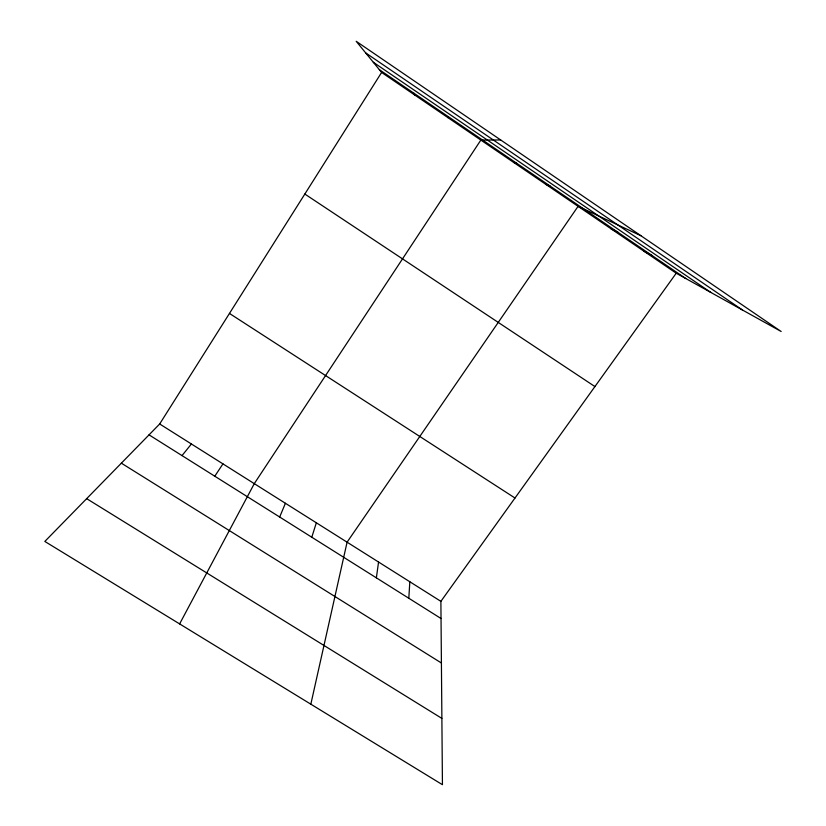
<?xml version="1.0" encoding="UTF-8"?>
<svg xmlns="http://www.w3.org/2000/svg" width="826" height="826" viewBox="0 0 826 826"><rect width="100%" height="100%" fill="white"/><g stroke="black" fill="none" stroke-linecap="round" stroke-linejoin="round"><path stroke-width="1.24" d="M408.808 598.241L409.83 581.752M376.367 577.839L378.556 562.031M310.834 704.186L347.085 542.176L578.086 206.335L640.914 235.73M311.794 537.22L316.348 522.786M279.673 517.024L285.414 503.271M448.002 117.684L448.456 116.755M179.624 623.909L254.284 483.644L480.856 140.069L500.67 139.966M676.226 273.21L440.888 601.349L442.437 784.7L44.831 541.443L159.676 423.975L381.612 72.44L356.202 41.3L781.169 331.505L676.226 273.21L381.612 72.44M214.791 476.21L222.948 463.882M182.019 455.601L191.415 443.985M513.483 162.309L516.601 163.207M545.893 184.394L550.322 186.18M611.023 228.781L618.044 232.343M643.743 251.073L652.044 255.513M86.668 498.656L441.879 718.403M121.36 463.169L441.414 662.999M149.041 434.858L441.032 618.519M159.676 423.975L440.888 601.349M229.463 313.436L514.99 498.016M304.835 194.048L594.927 386.568M365.639 52.864L742.522 310.039M373.311 62.26L710.835 292.435M379.32 69.632L685.797 278.527M414.012 93.276L414.92 95.135"/></g></svg>
